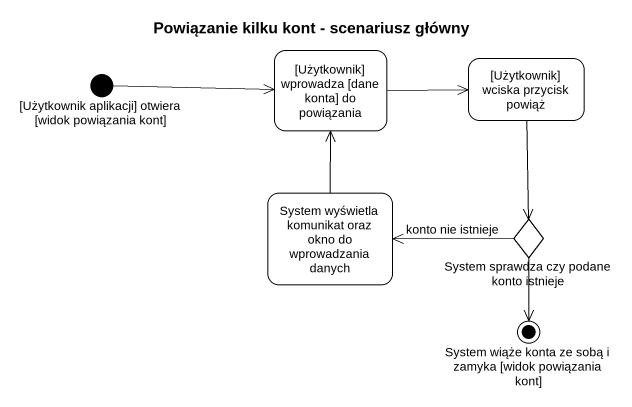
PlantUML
@startuml
title Powiązanie kilku kont - scenariusz główny
hide empty description
state "[Użytkownik] wprowadza [dane konta] do powiązania" as Użytkownik_wprowadza_dane
state "[Użytkownik] wciska przycisk powiąż" as Użytkownik_wciska_przycisk
state "[Użytkownik aplikacji] otwiera [widok powiązania kont]" as Użytkownik_aplikacji <<start>>
state "System wyświetla komunikat oraz okno do wprowadzania danych" as System_wyświetla_komunikat
state "System sprawdza czy podane konto istnieje" as System_sprawdza_czy_podane <<choice>>
state "System wiąże konta ze sobą i zamyka [widok powiązania kont]" as System_wiąże_konta_ze_sobą <<end>>
Użytkownik_wprowadza_dane -right-> Użytkownik_wciska_przycisk
Użytkownik_wciska_przycisk --> System_sprawdza_czy_podane
Użytkownik_aplikacji -right-> Użytkownik_wprowadza_dane
System_wyświetla_komunikat -up-> Użytkownik_wprowadza_dane
System_sprawdza_czy_podane -left-> System_wyświetla_komunikat : konto nie istnieje
System_sprawdza_czy_podane --> System_wiąże_konta_ze_sobą
@enduml
